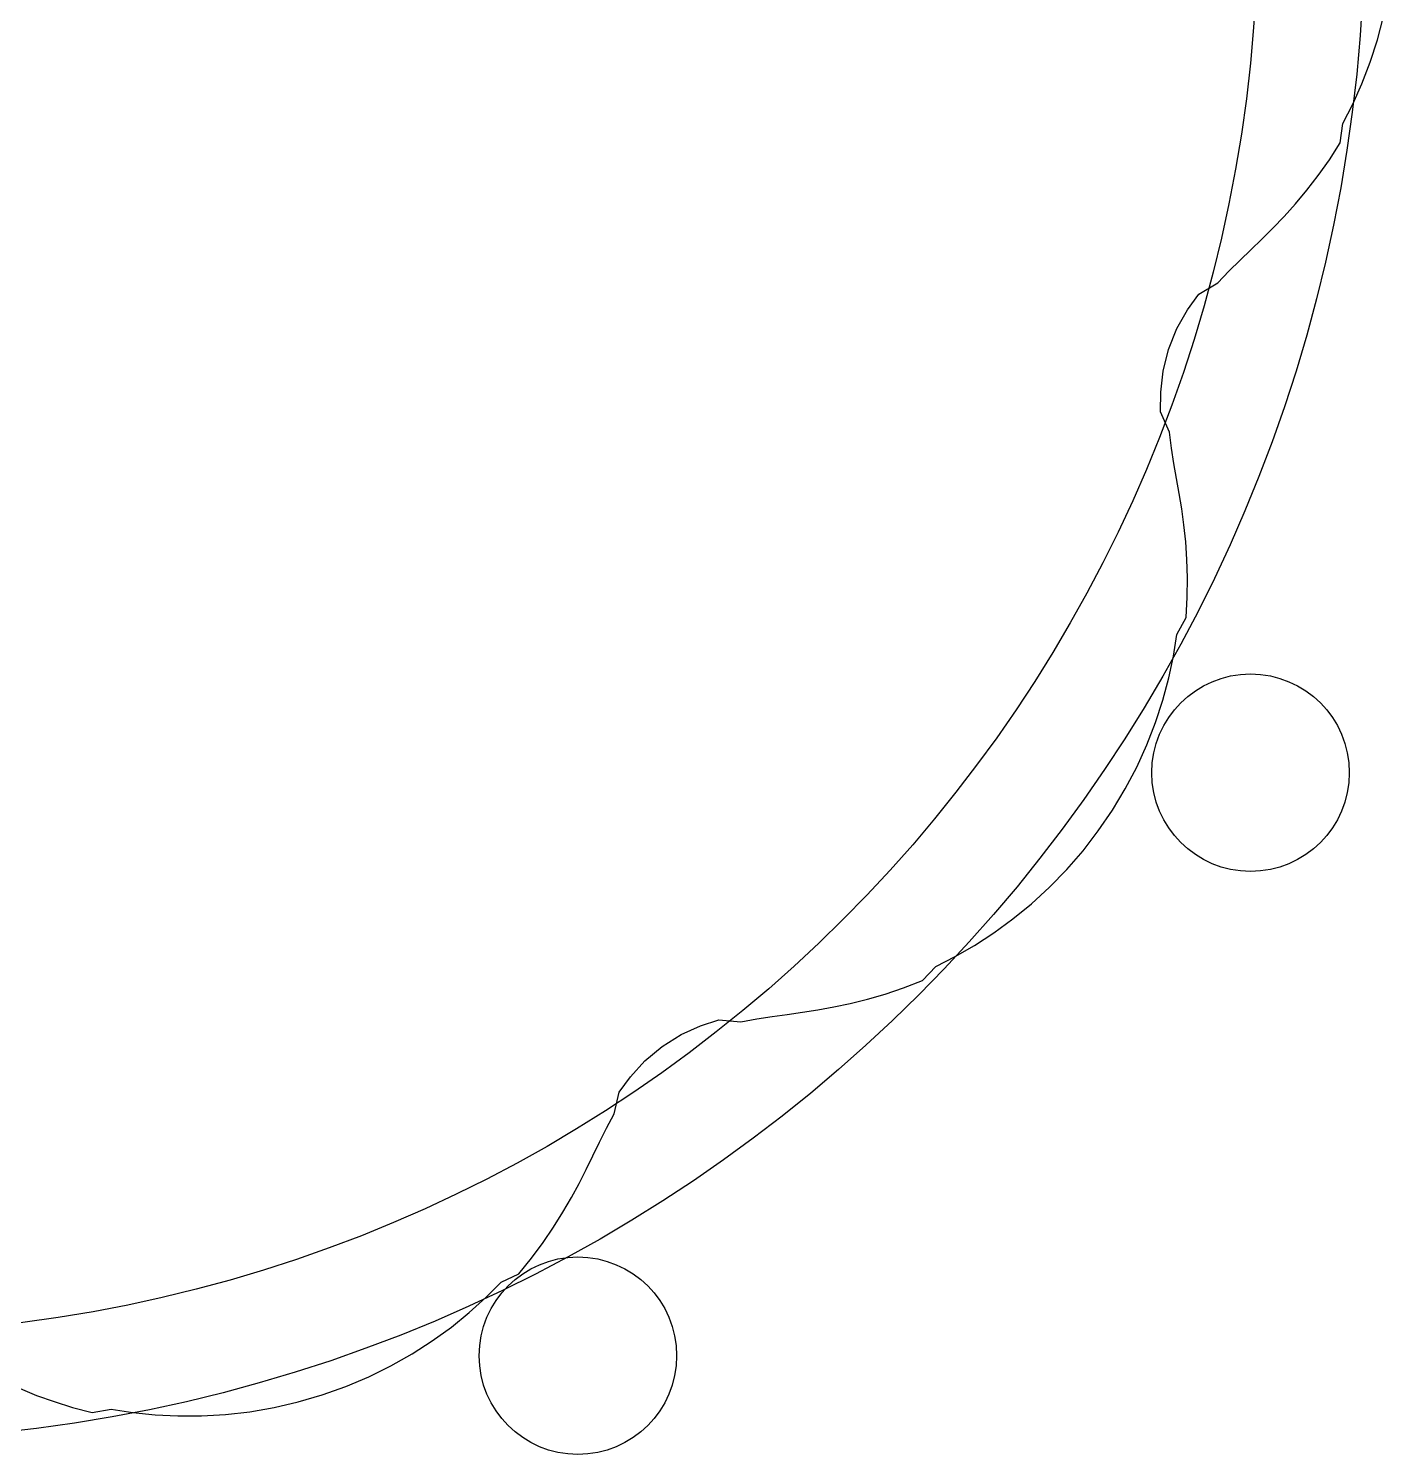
# Model space of a CAD drawing. Extents: x -41.3 to 46.6, y -42.1 to 42.1.
# Drawn here: x 2.71 to 37.02, y -38.89 to -2.79 of the extents above; entities that cross this region are included whole.
import ezdxf

# ---------------------------------------------------------------- set-up
doc = ezdxf.new("R2010")
doc.units = 0
for name, color, linetype in [('CAM', 1, 'continuous'), ('PRESSURE', 3, 'continuous'), ('ROLLER', 5, 'continuous')]:
    doc.layers.add(name, color=color, linetype=linetype)

msp = doc.modelspace()

# ---------------------------------------------------------------- linework, layer by layer
at = {"layer": 'cam'}
for p, q in [((36.862, -3.073), (37.016, -2.484)), ((36.679, -3.64), (36.862, -3.073)), ((36.471, -4.184), (36.679, -3.64)), ((36.24, -4.702), (36.471, -4.184)), ((35.99, -5.191), (36.24, -4.702)), ((35.923, -5.68), (35.99, -5.191)), ((35.647, -6.111), (35.923, -5.68)), ((35.363, -6.511), (35.647, -6.111)), ((35.075, -6.882), (35.363, -6.511)), ((34.787, -7.225), (35.075, -6.882)), ((34.216, -7.838), (34.5, -7.542)), ((34.5, -7.542), (34.787, -7.225)), ((33.936, -8.117), (34.216, -7.838)), ((33.659, -8.386), (33.936, -8.117)), ((33.104, -8.928), (33.383, -8.652)), ((33.383, -8.652), (33.659, -8.386)), ((32.82, -9.227), (33.104, -8.928)), ((32.338, -9.514), (32.82, -9.227)), ((32.051, -9.912), (32.338, -9.514)), ((31.786, -10.381), (32.051, -9.912)), ((31.572, -10.908), (31.786, -10.381)), ((31.435, -11.461), (31.572, -10.908)), ((31.374, -11.995), (31.435, -11.461)), ((31.372, -12.486), (31.374, -11.995)), ((31.594, -13.002), (31.372, -12.486)), ((31.648, -13.411), (31.594, -13.002)), ((31.711, -13.798), (31.648, -13.411)), ((31.778, -14.176), (31.711, -13.798)), ((31.844, -14.556), (31.778, -14.176)), ((31.907, -14.946), (31.844, -14.556)), ((31.962, -15.352), (31.907, -14.946)), ((32.008, -15.778), (31.962, -15.352)), ((32.04, -16.225), (32.008, -15.778)), ((32.054, -16.694), (32.04, -16.225)), ((32.049, -17.185), (32.054, -16.694)), ((32.019, -17.696), (32.049, -17.185)), ((31.786, -18.13), (32.019, -17.696)), ((31.7, -18.673), (31.786, -18.13)), ((31.583, -19.227), (31.7, -18.673)), ((31.432, -19.79), (31.583, -19.227)), ((31.246, -20.357), (31.432, -19.79)), ((31.025, -20.923), (31.246, -20.357)), ((30.768, -21.485), (31.025, -20.923)), ((30.477, -22.038), (30.768, -21.485)), ((30.151, -22.578), (30.477, -22.038)), ((29.794, -23.1), (30.151, -22.578)), ((29.408, -23.601), (29.794, -23.1)), ((28.995, -24.077), (29.408, -23.601)), ((28.56, -24.525), (28.995, -24.077)), ((28.104, -24.943), (28.56, -24.525)), ((27.634, -25.328), (28.104, -24.943)), ((27.152, -25.68), (27.634, -25.328)), ((26.664, -25.998), (27.152, -25.68)), ((25.683, -26.529), (26.173, -26.281)), ((26.173, -26.281), (26.664, -25.998)), ((25.342, -26.885), (25.683, -26.529)), ((24.4, -27.229), (24.865, -27.072)), ((24.865, -27.072), (25.342, -26.885)), ((23.515, -27.468), (23.95, -27.36)), ((23.95, -27.36), (24.4, -27.229)), ((21.54, -27.797), (21.92, -27.744)), ((21.92, -27.744), (22.302, -27.69)), ((22.302, -27.69), (22.693, -27.629)), ((22.693, -27.629), (23.096, -27.556)), ((23.096, -27.556), (23.515, -27.468)), ((19.232, -28.257), (19.721, -28.034)), ((19.721, -28.034), (20.187, -27.881)), ((20.187, -27.881), (20.747, -27.932)), ((20.747, -27.932), (21.152, -27.857)), ((21.152, -27.857), (21.54, -27.797)), ((18.749, -28.558), (19.232, -28.257)), ((18.313, -28.924), (18.749, -28.558)), ((17.95, -29.321), (18.313, -28.924)), ((17.66, -29.717), (17.95, -29.321)), ((17.536, -30.265), (17.66, -29.717)), ((17.339, -30.627), (17.536, -30.265)), ((17.163, -30.977), (17.339, -30.627)), ((16.995, -31.323), (17.163, -30.977)), ((16.825, -31.669), (16.995, -31.323)), ((16.646, -32.022), (16.825, -31.669)), ((16.452, -32.383), (16.646, -32.022)), ((16.239, -32.754), (16.452, -32.383)), ((16.002, -33.134), (16.239, -32.754)), ((15.738, -33.522), (16.002, -33.134)), ((15.445, -33.916), (15.738, -33.522)), ((15.12, -34.312), (15.445, -33.916)), ((14.288, -34.915), (14.676, -34.527)), ((14.676, -34.527), (15.12, -34.312)), ((13.868, -35.295), (14.288, -34.915)), ((13.415, -35.661), (13.868, -35.295)), ((12.931, -36.011), (13.415, -35.661)), ((12.419, -36.339), (12.931, -36.011)), ((11.881, -36.643), (12.419, -36.339)), ((11.32, -36.918), (11.881, -36.643)), ((10.144, -37.377), (10.74, -37.164)), ((10.74, -37.164), (11.32, -36.918)), ((2.497, -37.219), (2.912, -37.388)), ((2.912, -37.388), (3.353, -37.546)), ((9.537, -37.555), (10.144, -37.377)), ((3.353, -37.546), (3.822, -37.692)), ((3.822, -37.692), (4.317, -37.822)), ((4.317, -37.822), (4.803, -37.735)), ((4.803, -37.735), (5.345, -37.821)), ((5.345, -37.821), (5.909, -37.881)), ((5.909, -37.881), (6.49, -37.911)), ((7.087, -37.91), (7.694, -37.874)), ((7.694, -37.874), (8.308, -37.804)), ((8.308, -37.804), (8.924, -37.697)), ((8.924, -37.697), (9.537, -37.555)), ((6.49, -37.911), (7.087, -37.91))]:
    msp.add_line(p, q, dxfattribs=at)
at = {"layer": 'pressure'}
for radius in [38.536, 35.832]:
    msp.add_circle((-2, 0), radius, dxfattribs=at)
at = {"layer": 'roller'}
for centre in [(33.65, -21.626), (16.617, -36.385)]:
    msp.add_circle(centre, 2.5, dxfattribs=at)

doc.saveas('drawing.dxf')
